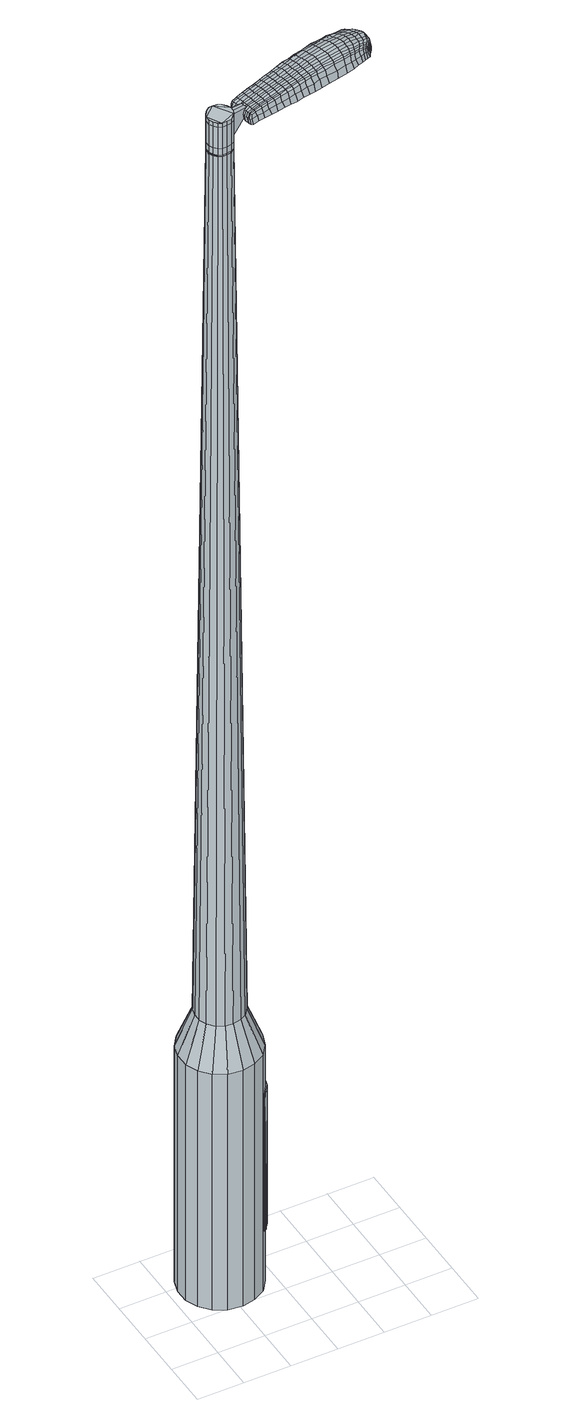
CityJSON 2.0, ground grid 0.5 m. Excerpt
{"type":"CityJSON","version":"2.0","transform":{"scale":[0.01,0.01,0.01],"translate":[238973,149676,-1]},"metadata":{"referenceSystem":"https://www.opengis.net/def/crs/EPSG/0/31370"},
"CityObjects":{
"object1":{"type":"GenericCityObject","attributes":{"cluster":757,"mean_distance_to_centroid":0.412,"new_centroid_x":238973.5,"new_centroid_y":149676.87,"mean_distance_to_camera":16.4,"H1":21.7,"H2":21.43,"Z_final":110.44,"cluster2":-1,"proj_x":238974.6,"proj_y":149682.11,"id_line":48033,"bearing_l":281.77,"distance":5.36,"orientation":"left","G_obj":11.77},"geometry":[{"type":"MultiSurface","lod":"2","boundaries":[[[0,1,2,3]],[[1,4,5,2]],[[4,6,7,5]],[[6,8,9,7]],[[8,10,11,9]],[[10,12,13,11]],[[12,14,15,13]],[[14,16,17,15]],[[16,18,19,17]],[[18,20,21,19]],[[20,22,23,21]],[[22,24,25,23]],[[24,26,27,25]],[[26,28,29,27]],[[28,30,31,29]],[[30,32,33,31]],[[32,34,35,33]],[[34,0,3,35]],[[36,37,38,39]],[[38,40,41,42]],[[41,43,42]],[[42,44,45,46]],[[45,47,46]],[[46,48,49,50]],[[49,51,50]],[[42,46,50,38]],[[50,52,39,38]],[[53,36,39]],[[2,5,7,35]],[[7,9,11,15]],[[11,13,15]],[[15,17,19,23]],[[19,21,23]],[[23,25,27,31]],[[27,29,31]],[[15,23,31,7]],[[31,33,35,7]],[[3,2,35]],[[1,0,54,55]],[[0,34,56,54]],[[34,32,57,56]],[[32,30,58,57]],[[30,28,59,58]],[[28,26,60,59]],[[26,24,61,60]],[[24,22,62,61]],[[22,20,63,62]],[[20,18,64,63]],[[18,16,65,64]],[[16,14,66,65]],[[14,12,67,66]],[[12,10,68,67]],[[10,8,69,68]],[[8,6,70,69]],[[6,4,71,70]],[[4,1,55,71]],[[55,54,72,73]],[[54,56,74,72]],[[56,57,75,74]],[[57,58,76,75]],[[58,59,77,76]],[[59,60,78,77]],[[60,61,79,78]],[[61,62,80,79]],[[62,63,81,80]],[[63,64,82,81]],[[64,65,83,82]],[[65,66,84,83]],[[66,67,85,84]],[[67,68,86,85]],[[68,69,87,86]],[[69,70,88,87]],[[70,71,89,88]],[[71,55,73,89]],[[90,91,92,93]],[[74,94,91,90]],[[95,96,94,74]],[[97,98,96,95]],[[77,99,98,97]],[[100,101,99,77]],[[79,102,101,100]],[[80,103,102,79]],[[104,105,103,80]],[[106,107,105,104]],[[108,109,107,106]],[[110,111,109,108]],[[112,113,111,110]],[[86,114,113,112]],[[115,116,114,86]],[[117,118,116,115]],[[89,119,118,117]],[[93,92,119,89]],[[120,121,122,123]],[[124,120,123,125]],[[126,124,125,127]],[[128,126,127,129]],[[130,128,129,131]],[[132,130,131,133]],[[134,132,133,135]],[[136,134,135,137]],[[138,136,137,139]],[[140,138,139,141]],[[142,140,141,143]],[[144,142,143,145]],[[146,144,145,147]],[[148,146,147,149]],[[150,148,149,151]],[[152,150,151,153]],[[73,72,90,93]],[[72,74,90]],[[75,95,74]],[[75,76,97,95]],[[76,77,97]],[[78,100,77]],[[78,79,100]],[[81,104,80]],[[81,82,106,104]],[[82,83,108,106]],[[83,84,110,108]],[[84,85,112,110]],[[85,86,112]],[[87,115,86]],[[87,88,117,115]],[[88,89,117]],[[73,93,89]],[[154,155,92,91]],[[155,119,92]],[[156,118,119]],[[156,157,116,118]],[[157,114,116]],[[158,113,114]],[[158,159,111,113]],[[159,160,109,111]],[[160,161,107,109]],[[161,162,105,107]],[[162,103,105]],[[163,101,102]],[[163,99,101]],[[164,98,99]],[[164,165,96,98]],[[165,94,96]],[[154,91,94]],[[39,52,152,166]],[[155,154,167,153]],[[53,39,166,121]],[[154,94,122,167]],[[36,53,121,120]],[[94,165,123,122]],[[37,36,120,124]],[[165,164,125,123]],[[38,37,124,126]],[[164,99,127,125]],[[40,38,126,128]],[[99,163,129,127]],[[41,40,128,130]],[[163,102,131,129]],[[43,41,130,132]],[[102,103,133,131]],[[42,43,132,134]],[[103,162,135,133]],[[44,42,134,136]],[[162,161,137,135]],[[45,44,136,138]],[[161,160,139,137]],[[47,45,138,140]],[[160,159,141,139]],[[46,47,140,142]],[[159,158,143,141]],[[48,46,142,144]],[[158,114,145,143]],[[49,48,144,146]],[[114,157,147,145]],[[51,49,146,148]],[[157,156,149,147]],[[50,51,148,150]],[[156,119,151,149]],[[52,50,150,152]],[[119,155,153,151]],[[152,153,168,169]],[[153,167,170,168]],[[167,122,171,170]],[[122,121,172,171]],[[121,166,173,172]],[[166,152,169,173]],[[174,175,176,177]],[[178,174,177,179]],[[174,178,180,181]],[[175,174,181,182]],[[183,184,185,186]],[[187,183,186,188]],[[183,187,189,190]],[[184,183,190,191]],[[192,193,194,195]],[[196,192,195,197]],[[192,196,198,199]],[[193,192,199,200]],[[201,202,203,204]],[[205,201,204,206]],[[201,205,207,208]],[[202,201,208,209]],[[210,211,212,213]],[[214,210,213,215]],[[210,214,216,217]],[[211,210,217,218]],[[219,220,221,222]],[[223,219,222,224]],[[219,223,225,226]],[[220,219,226,227]],[[228,229,230,231]],[[220,228,231,221]],[[228,220,227,232]],[[229,228,232,233]],[[234,235,236,237]],[[229,234,237,230]],[[234,229,233,238]],[[235,234,238,239]],[[240,178,179,241]],[[235,240,241,236]],[[240,235,239,242]],[[178,240,242,180]],[[243,244,245,246]],[[247,243,246,248]],[[243,247,249,250]],[[244,243,250,251]],[[252,253,254,255]],[[244,252,255,245]],[[252,244,251,256]],[[253,252,256,257]],[[258,259,260,261]],[[253,258,261,254]],[[258,253,257,262]],[[259,258,262,263]],[[264,265,266,267]],[[259,264,267,260]],[[264,259,263,268]],[[265,264,268,269]],[[270,175,182,271]],[[265,270,271,266]],[[270,265,269,272]],[[175,270,272,176]],[[273,274,275,276]],[[277,273,276,278]],[[273,277,279,280]],[[274,273,280,281]],[[282,283,284,285]],[[274,282,285,275]],[[282,274,281,286]],[[283,282,286,287]],[[288,289,290,291]],[[283,288,291,284]],[[288,283,287,292]],[[289,288,292,293]],[[294,187,188,295]],[[289,294,295,290]],[[294,289,293,296]],[[187,294,296,189]],[[297,298,299,300]],[[301,297,300,302]],[[297,301,303,304]],[[298,297,304,305]],[[306,307,308,309]],[[298,306,309,299]],[[306,298,305,310]],[[307,306,310,311]],[[312,313,314,315]],[[307,312,315,308]],[[312,307,311,316]],[[313,312,316,317]],[[318,319,320,321]],[[313,318,321,314]],[[318,313,317,322]],[[319,318,322,323]],[[324,184,191,325]],[[319,324,325,320]],[[324,319,323,326]],[[184,324,326,185]],[[327,213,212,328]],[[329,327,328,330]],[[327,329,331,332]],[[213,327,332,215]],[[333,329,330,334]],[[335,333,334,336]],[[333,335,337,338]],[[329,333,338,331]],[[339,335,336,340]],[[341,339,340,342]],[[339,341,343,344]],[[335,339,344,337]],[[345,341,342,346]],[[347,345,346,348]],[[345,347,349,350]],[[341,345,350,343]],[[351,347,348,352]],[[202,351,352,203]],[[351,202,209,353]],[[347,351,353,349]],[[354,355,200,199]],[[356,354,199,198]],[[354,356,357,358]],[[355,354,358,359]],[[360,361,359,358]],[[362,360,358,357]],[[360,362,363,364]],[[361,360,364,365]],[[366,367,365,364]],[[368,366,364,363]],[[366,368,369,370]],[[367,366,370,371]],[[372,373,371,370]],[[374,372,370,369]],[[372,374,207,205]],[[373,372,205,206]],[[375,376,377,378]],[[277,375,378,279]],[[375,277,278,379]],[[376,375,379,380]],[[381,196,197,382]],[[376,381,382,377]],[[381,376,380,383]],[[196,381,383,198]],[[384,385,386,387]],[[223,384,387,225]],[[384,223,224,388]],[[385,384,388,389]],[[390,391,392,393]],[[385,390,393,386]],[[390,385,389,394]],[[391,390,394,395]],[[396,193,200,397]],[[391,396,397,392]],[[396,391,395,398]],[[193,396,398,194]],[[399,400,401,402]],[[181,399,402,182]],[[399,181,180,403]],[[400,399,403,404]],[[405,406,407,408]],[[400,405,408,401]],[[405,400,404,409]],[[406,405,409,410]],[[411,204,203,412]],[[406,411,412,407]],[[411,406,410,413]],[[204,411,413,206]],[[414,415,416,417]],[[186,414,417,188]],[[414,186,185,418]],[[415,414,418,419]],[[420,208,207,421]],[[415,420,421,416]],[[420,415,419,422]],[[208,420,422,209]],[[423,424,425,426]],[[301,423,426,303]],[[423,301,302,427]],[[424,423,427,428]],[[429,214,215,430]],[[424,429,430,425]],[[429,424,428,431]],[[214,429,431,216]],[[432,433,434,435]],[[247,432,435,249]],[[432,247,248,436]],[[433,432,436,437]],[[438,439,440,441]],[[433,438,441,434]],[[438,433,437,442]],[[439,438,442,443]],[[444,211,218,445]],[[439,444,445,440]],[[444,439,443,446]],[[211,444,446,212]],[[447,448,437,436]],[[246,447,436,248]],[[447,246,245,449]],[[448,447,449,450]],[[451,452,443,442]],[[448,451,442,437]],[[451,448,450,453]],[[452,451,453,454]],[[455,328,212,446]],[[452,455,446,443]],[[455,452,454,456]],[[328,455,456,330]],[[457,458,459,460]],[[304,457,460,305]],[[457,304,303,426]],[[458,457,426,425]],[[461,332,331,462]],[[458,461,462,459]],[[461,458,425,430]],[[332,461,430,215]],[[463,464,450,449]],[[255,463,449,245]],[[463,255,254,465]],[[464,463,465,466]],[[467,468,454,453]],[[464,467,453,450]],[[467,464,466,469]],[[468,467,469,470]],[[471,334,330,456]],[[468,471,456,454]],[[471,468,470,472]],[[334,471,472,336]],[[473,474,475,476]],[[310,473,476,311]],[[473,310,305,460]],[[474,473,460,459]],[[477,338,337,478]],[[474,477,478,475]],[[477,474,459,462]],[[338,477,462,331]],[[479,480,466,465]],[[261,479,465,254]],[[479,261,260,481]],[[480,479,481,482]],[[483,484,470,469]],[[480,483,469,466]],[[483,480,482,485]],[[484,483,485,486]],[[487,340,336,472]],[[484,487,472,470]],[[487,484,486,488]],[[340,487,488,342]],[[489,490,491,492]],[[316,489,492,317]],[[489,316,311,476]],[[490,489,476,475]],[[493,344,343,494]],[[490,493,494,491]],[[493,490,475,478]],[[344,493,478,337]],[[495,496,482,481]],[[267,495,481,260]],[[495,267,266,497]],[[496,495,497,498]],[[499,500,486,485]],[[496,499,485,482]],[[499,496,498,501]],[[500,499,501,502]],[[503,346,342,488]],[[500,503,488,486]],[[503,500,502,504]],[[346,503,504,348]],[[505,506,507,508]],[[322,505,508,323]],[[505,322,317,492]],[[506,505,492,491]],[[509,350,349,510]],[[506,509,510,507]],[[509,506,491,494]],[[350,509,494,343]],[[511,512,498,497]],[[271,511,497,266]],[[511,271,182,402]],[[512,511,402,401]],[[513,514,502,501]],[[512,513,501,498]],[[513,512,401,408]],[[514,513,408,407]],[[515,352,348,504]],[[514,515,504,502]],[[515,514,407,412]],[[352,515,412,203]],[[516,517,419,418]],[[326,516,418,185]],[[516,326,323,508]],[[517,516,508,507]],[[518,353,209,422]],[[517,518,422,419]],[[518,517,507,510]],[[353,518,510,349]],[[519,520,380,379]],[[276,519,379,278]],[[519,276,275,521]],[[520,519,521,522]],[[523,356,198,383]],[[520,523,383,380]],[[523,520,522,524]],[[356,523,524,357]],[[525,526,527,528]],[[226,525,528,227]],[[525,226,225,387]],[[526,525,387,386]],[[529,530,531,532]],[[526,529,532,527]],[[529,526,386,393]],[[530,529,393,392]],[[533,355,359,534]],[[530,533,534,531]],[[533,530,392,397]],[[355,533,397,200]],[[535,536,522,521]],[[285,535,521,275]],[[535,285,284,537]],[[536,535,537,538]],[[539,362,357,524]],[[536,539,524,522]],[[539,536,538,540]],[[362,539,540,363]],[[541,542,543,544]],[[232,541,544,233]],[[541,232,227,528]],[[542,541,528,527]],[[545,546,547,548]],[[542,545,548,543]],[[545,542,527,532]],[[546,545,532,531]],[[549,361,365,550]],[[546,549,550,547]],[[549,546,531,534]],[[361,549,534,359]],[[551,552,538,537]],[[291,551,537,284]],[[551,291,290,553]],[[552,551,553,554]],[[555,368,363,540]],[[552,555,540,538]],[[555,552,554,556]],[[368,555,556,369]],[[557,558,559,560]],[[238,557,560,239]],[[557,238,233,544]],[[558,557,544,543]],[[561,562,563,564]],[[558,561,564,559]],[[561,558,543,548]],[[562,561,548,547]],[[565,367,371,566]],[[562,565,566,563]],[[565,562,547,550]],[[367,565,550,365]],[[567,568,554,553]],[[295,567,553,290]],[[567,295,188,417]],[[568,567,417,416]],[[569,374,369,556]],[[568,569,556,554]],[[569,568,416,421]],[[374,569,421,207]],[[570,571,404,403]],[[242,570,403,180]],[[570,242,239,560]],[[571,570,560,559]],[[572,573,410,409]],[[571,572,409,404]],[[572,571,559,564]],[[573,572,564,563]],[[574,373,206,413]],[[573,574,413,410]],[[574,573,563,566]],[[373,574,566,371]],[[575,576,577,578]],[[578,577,579,580]],[[581,579,577,582]],[[582,577,576,583]],[[584,585,586,587]],[[587,586,588,589]],[[590,588,586,591]],[[591,586,585,592]],[[593,594,595,596]],[[596,595,597,598]],[[599,597,595,600]],[[600,595,594,601]],[[602,603,604,605]],[[605,604,606,607]],[[608,606,604,609]],[[609,604,603,610]],[[611,612,613,614]],[[614,613,615,616]],[[617,615,613,618]],[[618,613,612,619]],[[620,621,622,623]],[[623,622,624,625]],[[626,624,622,627]],[[627,622,621,628]],[[629,630,631,632]],[[632,631,621,620]],[[628,621,631,633]],[[633,631,630,634]],[[635,636,637,638]],[[638,637,630,629]],[[634,630,637,639]],[[639,637,636,640]],[[580,579,641,642]],[[642,641,636,635]],[[640,636,641,643]],[[643,641,579,581]],[[644,645,646,647]],[[647,646,648,649]],[[650,648,646,651]],[[651,646,645,652]],[[653,654,655,656]],[[656,655,645,644]],[[652,645,655,657]],[[657,655,654,658]],[[659,660,661,662]],[[662,661,654,653]],[[658,654,661,663]],[[663,661,660,664]],[[665,666,667,668]],[[668,667,660,659]],[[664,660,667,669]],[[669,667,666,670]],[[583,576,671,672]],[[672,671,666,665]],[[670,666,671,673]],[[673,671,576,575]],[[674,675,676,677]],[[677,676,678,679]],[[680,678,676,681]],[[681,676,675,682]],[[683,684,685,686]],[[686,685,675,674]],[[682,675,685,687]],[[687,685,684,688]],[[689,690,691,692]],[[692,691,684,683]],[[688,684,691,693]],[[693,691,690,694]],[[589,588,695,696]],[[696,695,690,689]],[[694,690,695,697]],[[697,695,588,590]],[[698,699,700,701]],[[701,700,702,703]],[[704,702,700,705]],[[705,700,699,706]],[[707,708,709,710]],[[710,709,699,698]],[[706,699,709,711]],[[711,709,708,712]],[[713,714,715,716]],[[716,715,708,707]],[[712,708,715,717]],[[717,715,714,718]],[[719,720,721,722]],[[722,721,714,713]],[[718,714,721,723]],[[723,721,720,724]],[[592,585,725,726]],[[726,725,720,719]],[[724,720,725,727]],[[727,725,585,584]],[[611,614,728,729]],[[729,728,730,731]],[[732,730,728,733]],[[733,728,614,616]],[[731,730,734,735]],[[735,734,736,737]],[[738,736,734,739]],[[739,734,730,732]],[[737,736,740,741]],[[741,740,742,743]],[[744,742,740,745]],[[745,740,736,738]],[[743,742,746,747]],[[747,746,748,749]],[[750,748,746,751]],[[751,746,742,744]],[[749,748,752,753]],[[753,752,603,602]],[[610,603,752,754]],[[754,752,748,750]],[[601,755,756,600]],[[600,756,757,599]],[[758,757,756,759]],[[759,756,755,760]],[[760,761,762,759]],[[759,762,763,758]],[[764,763,762,765]],[[765,762,761,766]],[[766,767,768,765]],[[765,768,769,764]],[[770,769,768,771]],[[771,768,767,772]],[[772,773,774,771]],[[771,774,775,770]],[[608,775,774,606]],[[606,774,773,607]],[[776,777,778,779]],[[779,778,678,680]],[[679,678,778,780]],[[780,778,777,781]],[[598,597,782,783]],[[783,782,777,776]],[[781,777,782,784]],[[784,782,597,599]],[[785,786,787,788]],[[788,787,624,626]],[[625,624,787,789]],[[789,787,786,790]],[[791,792,793,794]],[[794,793,786,785]],[[790,786,793,795]],[[795,793,792,796]],[[601,594,797,798]],[[798,797,792,791]],[[796,792,797,799]],[[799,797,594,593]],[[800,801,802,803]],[[803,802,582,583]],[[581,582,802,804]],[[804,802,801,805]],[[806,807,808,809]],[[809,808,801,800]],[[805,801,808,810]],[[810,808,807,811]],[[602,605,812,813]],[[813,812,807,806]],[[811,807,812,814]],[[814,812,605,607]],[[815,816,817,818]],[[818,817,587,589]],[[584,587,817,819]],[[819,817,816,820]],[[608,609,821,822]],[[822,821,816,815]],[[820,816,821,823]],[[823,821,609,610]],[[824,825,702,826]],[[826,702,704]],[[703,702,827]],[[827,702,825,828]],[[616,615,829,830]],[[830,829,825,824]],[[828,825,829,831]],[[831,829,615,617]],[[832,648,833]],[[833,648,650]],[[649,648,834]],[[834,648,832,835]],[[836,837,838,839]],[[839,838,832,833]],[[835,832,838,840]],[[840,838,837,841]],[[619,612,842,843]],[[843,842,837,836]],[[841,837,842,844]],[[844,842,612,611]],[[835,845,846,834]],[[834,846,647,649]],[[644,647,846,847]],[[847,846,845,848]],[[841,849,850,840]],[[840,850,845,835]],[[848,845,850,851]],[[851,850,849,852]],[[611,729,169,844]],[[844,169,849,841]],[[852,849,169,853]],[[853,169,729,731]],[[854,855,856,857]],[[857,856,705,706]],[[704,705,856,826]],[[826,856,855,824]],[[732,733,858,859]],[[859,858,855,854]],[[824,855,858,830]],[[830,858,733,616]],[[848,860,861,847]],[[847,861,656,644]],[[653,656,861,862]],[[862,861,860,863]],[[852,864,865,851]],[[851,865,860,848]],[[863,860,865,866]],[[866,865,864,867]],[[731,735,868,853]],[[853,868,864,852]],[[867,864,868,869]],[[869,868,735,737]],[[870,871,872,873]],[[873,872,711,712]],[[706,711,872,857]],[[857,872,871,854]],[[738,739,874,875]],[[875,874,871,870]],[[854,871,874,859]],[[859,874,739,732]],[[863,876,877,862]],[[862,877,662,653]],[[659,662,877,878]],[[878,877,876,879]],[[867,880,881,866]],[[866,881,876,863]],[[879,876,881,882]],[[882,881,880,883]],[[737,741,884,869]],[[869,884,880,867]],[[883,880,884,885]],[[885,884,741,743]],[[886,887,888,889]],[[889,888,717,718]],[[712,717,888,873]],[[873,888,887,870]],[[744,745,890,891]],[[891,890,887,886]],[[870,887,890,875]],[[875,890,745,738]],[[879,892,893,878]],[[878,893,668,659]],[[665,668,893,894]],[[894,893,892,895]],[[883,896,897,882]],[[882,897,892,879]],[[895,892,897,898]],[[898,897,896,899]],[[743,747,900,885]],[[885,900,896,883]],[[899,896,900,901]],[[901,900,747,749]],[[902,903,904,905]],[[905,904,723,724]],[[718,723,904,889]],[[889,904,903,886]],[[750,751,906,907]],[[907,906,903,902]],[[886,903,906,891]],[[891,906,751,744]],[[895,908,909,894]],[[894,909,672,665]],[[583,672,909,803]],[[803,909,908,800]],[[899,910,911,898]],[[898,911,908,895]],[[800,908,911,809]],[[809,911,910,806]],[[749,753,912,901]],[[901,912,910,899]],[[806,910,912,813]],[[813,912,753,602]],[[820,913,914,819]],[[819,914,727,584]],[[724,727,914,905]],[[905,914,913,902]],[[610,754,915,823]],[[823,915,913,820]],[[902,913,915,907]],[[907,915,754,750]],[[781,916,917,780]],[[780,917,677,679]],[[674,677,917,918]],[[918,917,916,919]],[[599,757,920,784]],[[784,920,916,781]],[[919,916,920,921]],[[921,920,757,758]],[[922,923,924,925]],[[925,924,627,628]],[[626,627,924,788]],[[788,924,923,785]],[[926,927,928,929]],[[929,928,923,922]],[[785,923,928,794]],[[794,928,927,791]],[[760,755,930,931]],[[931,930,927,926]],[[791,927,930,798]],[[798,930,755,601]],[[919,932,933,918]],[[918,933,686,674]],[[683,686,933,934]],[[934,933,932,935]],[[758,763,936,921]],[[921,936,932,919]],[[935,932,936,937]],[[937,936,763,764]],[[938,939,940,941]],[[941,940,633,634]],[[628,633,940,925]],[[925,940,939,922]],[[942,943,944,945]],[[945,944,939,938]],[[922,939,944,929]],[[929,944,943,926]],[[766,761,946,947]],[[947,946,943,942]],[[926,943,946,931]],[[931,946,761,760]],[[935,948,949,934]],[[934,949,692,683]],[[689,692,949,950]],[[950,949,948,951]],[[764,769,952,937]],[[937,952,948,935]],[[951,948,952,953]],[[953,952,769,770]],[[954,955,956,957]],[[957,956,639,640]],[[634,639,956,941]],[[941,956,955,938]],[[958,959,960,961]],[[961,960,955,954]],[[938,955,960,945]],[[945,960,959,942]],[[772,767,962,963]],[[963,962,959,958]],[[942,959,962,947]],[[947,962,767,766]],[[951,964,965,950]],[[950,965,696,689]],[[589,696,965,818]],[[818,965,964,815]],[[770,775,966,953]],[[953,966,964,951]],[[815,964,966,822]],[[822,966,775,608]],[[805,967,968,804]],[[804,968,643,581]],[[640,643,968,957]],[[957,968,967,954]],[[811,969,970,810]],[[810,970,967,805]],[[954,967,970,961]],[[961,970,969,958]],[[607,773,971,814]],[[814,971,969,811]],[[958,969,971,963]],[[963,971,773,772]],[[575,578,177,176]],[[578,580,179,177]],[[590,591,190,189]],[[591,592,191,190]],[[593,596,195,194]],[[596,598,197,195]],[[617,618,217,216]],[[618,619,218,217]],[[620,623,222,221]],[[623,625,224,222]],[[629,632,231,230]],[[632,620,221,231]],[[635,638,237,236]],[[638,629,230,237]],[[580,642,241,179]],[[642,635,236,241]],[[650,651,250,249]],[[651,652,251,250]],[[652,657,256,251]],[[657,658,257,256]],[[658,663,262,257]],[[663,664,263,262]],[[664,669,268,263]],[[669,670,269,268]],[[670,673,272,269]],[[673,575,176,272]],[[680,681,280,279]],[[681,682,281,280]],[[682,687,286,281]],[[687,688,287,286]],[[688,693,292,287]],[[693,694,293,292]],[[694,697,296,293]],[[697,590,189,296]],[[698,701,300,299]],[[701,703,302,300]],[[707,710,309,308]],[[710,698,299,309]],[[713,716,315,314]],[[716,707,308,315]],[[719,722,321,320]],[[722,713,314,321]],[[592,726,325,191]],[[726,719,320,325]],[[776,779,378,377]],[[779,680,279,378]],[[598,783,382,197]],[[783,776,377,382]],[[625,789,388,224]],[[789,790,389,388]],[[790,795,394,389]],[[795,796,395,394]],[[796,799,398,395]],[[799,593,194,398]],[[703,827,427,302]],[[827,828,428,427]],[[828,831,431,428]],[[831,617,216,431]],[[833,435,434]],[[833,650,249,435]],[[836,839,441,440]],[[839,833,434,441]],[[619,843,445,218]],[[843,836,440,445]],[[972,973,974,975]],[[976,977,975,974]],[[978,979,980,981]],[[982,983,984,985]],[[973,986,987,974]],[[988,976,974,987]],[[989,978,981,990]],[[991,992,983,982]],[[986,993,994,987]],[[994,995,988,987]],[[996,989,990,997]],[[998,992,991,999]],[[993,1000,1001,994]],[[1001,1002,995,994]],[[1003,996,997,1004]],[[1005,998,999,1006]],[[1007,1008,1009,1010]],[[1011,1012,1008,1007]],[[1011,1013,1014,1012]],[[1013,1015,1016,1014]],[[1017,1018,1019,1020]],[[1021,1022,1018,1017]],[[1023,1024,1022,1021]],[[1025,1026,1024,1023]],[[1020,1009,1008,1017]],[[1017,1008,1012,1021]],[[1012,1014,1023,1021]],[[1014,1016,1025,1023]],[[981,980,977,976]],[[990,981,976,988]],[[995,997,990,988]],[[1002,1004,997,995]],[[982,985,979,978]],[[991,982,978,989]],[[999,991,989,996]],[[1006,999,996,1003]],[[983,1007,1010,984]],[[992,1011,1007,983]],[[1013,1011,992,998]],[[1015,1013,998,1005]],[[1027,1028,1029,1030]],[[1029,1031,1032,1033]],[[1029,1033,1034,1035]],[[1029,1035,1030]],[[1036,1027,1030,1037]],[[1038,1037,1030,1039]],[[1040,1039,1030]],[[1041,1029,1028,1042]],[[1043,1041,1042,1044]],[[1045,1043,1044,1046]],[[1047,1045,1046,1048]],[[1049,1047,1048,1050]],[[1050,1051,1052,1053]],[[1050,1053,1054,1055]],[[1050,1055,1056,1057]],[[1056,1058,1059,1060]],[[1056,1060,1061,1062]],[[1056,1062,1057]],[[1050,1057,1049]],[[1063,1064,1028,1027]],[[1065,1066,1031,1029]],[[1067,1068,1040,1030]],[[1064,1069,1042,1028]],[[1070,1065,1029,1041]],[[1069,1071,1044,1042]],[[1072,1070,1041,1043]],[[1071,1073,1046,1044]],[[1074,1072,1043,1045]],[[1073,1075,1048,1046]],[[1076,1074,1045,1047]],[[1075,1077,1050,1048]],[[1078,1076,1047,1049]],[[1077,1079,1051,1050]],[[1080,1081,1058,1056]],[[1082,1078,1049,1057]],[[1052,1051,1079,1083]],[[1053,1052,1083,1084]],[[1054,1053,1084,1085]],[[1055,1054,1085,1086]],[[1056,1055,1086,1080]],[[1087,1063,1027,1036]],[[1088,1087,1036,1037]],[[1089,1088,1037,1038]],[[1090,1089,1038,1039]],[[1068,1090,1039,1040]],[[1032,1031,1066,1091]],[[1059,1058,1081,1092]],[[1033,1032,1091,1093]],[[1034,1033,1093,1094]],[[1035,1034,1094,1095]],[[1030,1035,1095,1067]],[[1060,1059,1092,1096]],[[1061,1060,1096,1097]],[[1062,1061,1097,1098]],[[1057,1062,1098,1082]]]}]}
},
"vertices":[
[93,98,384],[94,83,384],[94,83,96],[93,98,96],[89,69,384],[89,69,96],[80,57,384],[80,57,96],[67,50,384],[67,50,96],[53,47,384],[53,47,96],[38,49,384],[38,49,96],[25,56,384],[25,56,96],[16,67,384],[16,67,96],[10,80,384],[10,80,96],[10,95,384],[10,95,96],[14,109,384],[14,109,96],[23,121,384],[23,121,96],[36,128,384],[36,128,96],[50,131,384],[50,131,96],[65,129,384],[65,129,96],[78,122,384],[78,122,96],[88,111,384],[88,111,96],[60,100,1524],[56,102,1524],[51,102,1524],[65,92,1524],[47,102,1524],[43,99,1524],[38,91,1524],[40,95,1524],[38,86,1524],[40,82,1524],[47,76,1524],[43,78,1524],[52,76,1524],[57,77,1524],[63,83,1524],[61,79,1524],[65,87,1524],[63,96,1524],[76,94,429],[77,85,429],[73,102,429],[67,109,429],[60,113,429],[51,114,429],[42,112,429],[35,108,429],[29,101,429],[27,93,429],[27,84,429],[30,76,429],[36,69,429],[44,65,429],[52,64,429],[61,66,429],[68,70,429],[74,77,429],[65,92,1483],[65,87,1483],[63,96,1483],[60,100,1483],[56,102,1483],[51,102,1483],[47,102,1483],[43,99,1483],[40,95,1483],[38,91,1483],[38,86,1483],[40,82,1483],[43,78,1483],[47,76,1483],[52,76,1483],[57,77,1483],[61,79,1483],[63,83,1483],[64,92,1483],[64,92,1485],[64,87,1485],[64,87,1483],[63,96,1485],[60,99,1483],[60,99,1485],[56,101,1483],[56,101,1485],[51,102,1485],[47,101,1483],[47,101,1485],[43,99,1485],[40,95,1485],[39,91,1483],[39,91,1485],[39,86,1483],[39,86,1485],[41,82,1483],[41,82,1485],[44,79,1483],[44,79,1485],[48,77,1483],[48,77,1485],[52,76,1485],[56,77,1483],[56,77,1485],[60,79,1483],[60,79,1485],[63,83,1485],[60,100,1519],[63,96,1519],[63,96,1493],[60,100,1493],[56,102,1519],[56,102,1493],[51,102,1519],[51,102,1493],[47,102,1519],[47,102,1493],[43,99,1519],[43,99,1493],[40,95,1519],[40,95,1493],[38,91,1519],[38,91,1493],[38,86,1519],[38,86,1493],[40,82,1519],[40,82,1493],[43,78,1519],[43,78,1493],[47,76,1519],[47,76,1493],[52,76,1519],[52,76,1493],[57,77,1519],[57,77,1493],[61,79,1519],[61,79,1493],[63,83,1519],[63,83,1493],[65,87,1519],[65,87,1493],[65,92,1485],[65,87,1485],[61,79,1485],[57,77,1485],[47,76,1485],[43,78,1485],[40,82,1485],[38,86,1485],[38,91,1485],[47,102,1485],[56,102,1485],[60,100,1485],[65,92,1519],[65,92,1493],[84,92,1513],[84,92,1518],[83,96,1513],[82,99,1513],[82,99,1518],[83,96,1518],[160,92,1519],[153,90,1518],[154,89,1509],[161,90,1510],[168,93,1519],[170,92,1510],[167,94,1526],[158,93,1525],[151,92,1525],[152,129,1519],[145,128,1518],[144,126,1525],[151,128,1525],[160,131,1519],[160,130,1526],[161,133,1510],[153,131,1510],[146,129,1509],[227,127,1519],[228,123,1519],[229,124,1513],[228,127,1513],[225,131,1519],[226,131,1513],[224,130,1524],[226,127,1524],[226,123,1524],[155,112,1530],[148,110,1529],[148,107,1529],[156,109,1530],[164,114,1531],[165,110,1531],[163,118,1530],[154,116,1530],[147,114,1529],[76,95,1512],[76,93,1512],[78,93,1517],[77,95,1517],[75,98,1512],[77,98,1517],[76,99,1506],[77,96,1506],[77,93,1506],[217,105,1519],[214,104,1519],[215,103,1512],[218,104,1512],[219,106,1518],[221,105,1512],[219,107,1522],[217,106,1523],[214,105,1524],[210,102,1519],[204,101,1519],[206,100,1512],[211,101,1512],[209,104,1524],[203,102,1525],[198,99,1519],[191,98,1519],[192,96,1511],[200,98,1511],[198,101,1526],[190,99,1526],[180,95,1519],[181,94,1510],[178,97,1526],[87,81,1513],[94,82,1513],[93,83,1518],[86,82,1517],[81,80,1512],[82,81,1516],[82,79,1506],[88,80,1507],[95,81,1507],[101,83,1514],[109,84,1515],[108,85,1520],[100,84,1519],[103,82,1507],[110,83,1507],[116,85,1515],[124,86,1516],[123,87,1522],[115,86,1521],[118,84,1508],[125,85,1508],[131,87,1517],[138,88,1517],[137,89,1524],[130,88,1523],[133,86,1508],[140,87,1509],[145,89,1518],[144,91,1524],[147,88,1509],[211,140,1519],[207,140,1519],[207,139,1524],[211,139,1523],[213,140,1518],[213,139,1522],[214,141,1512],[211,142,1512],[208,141,1512],[203,139,1519],[197,139,1519],[197,137,1525],[202,138,1524],[203,141,1512],[198,140,1512],[191,138,1519],[183,136,1519],[183,135,1526],[191,136,1526],[192,139,1511],[184,138,1511],[172,134,1519],[171,132,1526],[173,136,1510],[81,110,1513],[88,112,1513],[89,114,1507],[81,112,1507],[75,109,1512],[76,110,1506],[76,108,1516],[80,109,1517],[87,111,1518],[95,114,1514],[102,116,1515],[103,118,1507],[96,116,1507],[95,113,1519],[102,115,1520],[110,118,1515],[117,120,1516],[118,122,1508],[110,120,1508],[109,117,1521],[116,119,1522],[124,122,1517],[131,124,1517],[132,126,1509],[125,124,1508],[123,120,1523],[130,122,1524],[138,126,1518],[139,128,1509],[137,124,1524],[82,97,1519],[83,94,1519],[90,98,1520],[90,95,1520],[89,101,1520],[82,99,1519],[97,100,1522],[97,97,1522],[104,101,1523],[105,98,1523],[104,104,1523],[96,103,1521],[112,103,1524],[112,100,1524],[119,104,1525],[119,101,1525],[118,107,1525],[111,106,1524],[126,106,1526],[127,103,1526],[133,107,1527],[134,104,1527],[133,111,1527],[125,109,1526],[140,109,1528],[141,106,1528],[140,112,1528],[223,126,1527],[224,123,1527],[221,130,1526],[217,129,1527],[218,125,1528],[219,122,1528],[212,124,1529],[213,120,1529],[211,128,1528],[204,126,1530],[205,123,1530],[206,119,1530],[198,121,1531],[199,117,1531],[197,125,1530],[188,123,1531],[189,119,1531],[190,116,1531],[176,117,1531],[177,113,1531],[175,120,1531],[216,139,1518],[218,138,1519],[219,139,1513],[216,141,1513],[214,138,1523],[217,137,1523],[222,135,1519],[223,135,1513],[221,134,1524],[221,107,1518],[223,109,1518],[222,110,1523],[220,108,1523],[222,107,1513],[224,109,1513],[225,112,1519],[227,116,1519],[226,116,1524],[224,113,1523],[226,112,1513],[228,116,1513],[228,120,1519],[226,119,1524],[229,120,1513],[158,94,1528],[158,96,1528],[150,95,1528],[151,93,1527],[166,96,1528],[166,98,1529],[157,99,1529],[157,102,1530],[149,101,1529],[150,98,1528],[166,101,1529],[166,104,1530],[156,105,1530],[149,104,1529],[165,107,1531],[151,126,1528],[152,124,1529],[161,126,1529],[160,128,1528],[144,124,1527],[145,122,1528],[153,120,1529],[162,122,1530],[146,118,1528],[74,107,1512],[74,105,1512],[75,105,1517],[75,107,1517],[74,108,1506],[75,106,1506],[75,102,1512],[76,102,1517],[75,102,1506],[79,81,1512],[78,82,1512],[79,82,1506],[80,80,1506],[80,82,1517],[80,83,1517],[78,85,1512],[77,87,1512],[78,87,1506],[79,84,1506],[79,85,1517],[79,88,1517],[77,90,1512],[78,90,1506],[78,90,1517],[85,83,1519],[85,84,1519],[93,84,1520],[92,86,1520],[84,86,1519],[84,89,1519],[92,88,1520],[91,90,1520],[83,92,1519],[91,93,1520],[80,108,1519],[80,106,1519],[88,108,1520],[87,110,1520],[81,103,1519],[88,105,1520],[100,85,1521],[100,87,1521],[107,86,1522],[107,88,1522],[99,89,1521],[99,92,1521],[106,90,1522],[106,93,1523],[98,94,1522],[105,96,1523],[95,112,1521],[95,110,1521],[102,111,1522],[102,113,1522],[96,106,1521],[103,108,1522],[115,87,1523],[114,89,1523],[122,89,1524],[122,90,1524],[114,92,1523],[113,94,1524],[121,93,1525],[121,96,1525],[113,97,1524],[120,99,1525],[109,115,1523],[109,113,1523],[117,115,1524],[116,117,1524],[110,110,1524],[117,111,1525],[129,90,1525],[129,92,1525],[136,91,1526],[136,93,1526],[128,94,1526],[128,97,1526],[136,95,1527],[135,98,1527],[127,100,1526],[134,101,1527],[123,119,1525],[124,117,1525],[131,118,1526],[130,121,1526],[125,113,1526],[132,115,1527],[144,92,1527],[143,94,1527],[143,97,1527],[142,100,1528],[142,103,1528],[137,123,1527],[138,120,1527],[139,116,1528],[212,138,1525],[215,136,1525],[209,138,1526],[211,136,1526],[218,134,1526],[214,133,1527],[218,107,1525],[219,109,1525],[216,108,1526],[214,106,1525],[221,112,1525],[223,115,1526],[219,114,1527],[217,111,1526],[224,119,1526],[219,118,1527],[203,137,1526],[205,135,1527],[197,136,1527],[199,134,1528],[208,132,1528],[201,131,1529],[209,105,1526],[211,107,1527],[204,105,1528],[204,103,1527],[212,110,1527],[213,113,1528],[206,111,1529],[205,108,1528],[213,117,1528],[206,115,1530],[191,135,1528],[193,133,1529],[183,133,1528],[184,131,1529],[195,129,1529],[186,127,1530],[198,102,1528],[198,104,1528],[190,102,1529],[190,100,1528],[199,107,1529],[199,110,1530],[190,108,1530],[190,105,1530],[199,114,1530],[190,112,1531],[172,131,1529],[173,129,1529],[174,125,1530],[178,98,1528],[178,100,1529],[178,103,1530],[178,106,1530],[178,109,1531],[154,91,1509],[152,92,1518],[159,93,1518],[161,92,1509],[168,95,1519],[169,94,1510],[167,96,1525],[158,95,1525],[151,94,1525],[145,124,1525],[146,126,1518],[152,127,1518],[152,126,1525],[161,129,1519],[160,128,1525],[162,131,1510],[153,129,1509],[147,127,1509],[227,123,1513],[226,123,1519],[225,126,1519],[226,127,1513],[224,130,1519],[224,130,1513],[222,129,1524],[224,126,1524],[224,123,1524],[149,107,1528],[148,110,1528],[155,112,1529],[156,109,1529],[164,114,1529],[165,111,1529],[163,117,1529],[154,115,1529],[147,114,1528],[80,93,1516],[79,93,1512],[78,96,1512],[79,96,1516],[78,99,1512],[78,99,1516],[78,99,1506],[79,96,1506],[80,93,1506],[215,105,1512],[213,106,1519],[216,107,1518],[218,106,1512],[218,108,1518],[219,107,1512],[218,108,1522],[216,108,1523],[213,107,1523],[205,102,1512],[204,103,1519],[209,104,1519],[210,103,1512],[208,105,1524],[203,104,1525],[192,98,1511],[190,99,1519],[198,101,1519],[199,100,1511],[197,102,1525],[189,101,1526],[179,97,1519],[181,96,1510],[178,98,1526],[93,85,1518],[94,84,1513],[86,83,1513],[86,83,1517],[81,82,1512],[82,83,1515],[82,81,1506],[88,82,1506],[95,83,1507],[108,87,1520],[109,86,1514],[101,85,1514],[100,86,1519],[103,84,1507],[110,85,1507],[122,89,1522],[123,88,1516],[116,87,1515],[115,88,1521],[117,86,1508],[125,87,1508],[137,91,1523],[138,90,1517],[131,89,1516],[130,90,1522],[132,88,1508],[140,89,1508],[145,91,1517],[144,93,1524],[147,90,1509],[207,137,1523],[208,138,1519],[211,138,1518],[211,137,1523],[213,138,1518],[212,137,1522],[213,139,1512],[211,140,1512],[208,139,1512],[197,135,1525],[197,137,1519],[203,137,1519],[203,136,1524],[204,139,1512],[198,138,1512],[183,133,1526],[184,134,1519],[191,136,1519],[191,134,1525],[192,137,1511],[185,136,1511],[172,132,1519],[172,130,1526],[173,134,1510],[89,112,1507],[88,110,1513],[81,108,1513],[82,110,1506],[76,107,1512],[77,108,1506],[77,106,1515],[81,107,1517],[88,109,1518],[104,116,1507],[103,114,1514],[96,112,1514],[96,114,1507],[95,111,1519],[102,113,1520],[118,120,1508],[117,118,1516],[110,116,1515],[111,118,1508],[110,115,1521],[117,117,1522],[133,124,1508],[132,122,1517],[125,120,1516],[125,122,1508],[124,119,1522],[131,120,1523],[139,124,1517],[140,126,1509],[138,122,1524],[83,97,1518],[84,94,1518],[90,98,1519],[91,96,1519],[90,101,1519],[83,99,1518],[98,100,1520],[98,97,1520],[105,101,1521],[105,99,1521],[104,104,1521],[97,103,1520],[112,103,1523],[113,100,1523],[119,104,1524],[120,102,1524],[119,107,1524],[111,106,1523],[127,106,1525],[127,103,1525],[134,107,1526],[134,104,1526],[133,111,1526],[126,109,1525],[141,109,1527],[142,106,1527],[140,112,1527],[222,122,1526],[222,126,1526],[220,129,1525],[216,128,1526],[218,125,1526],[218,122,1526],[212,120,1528],[212,124,1528],[210,127,1527],[203,126,1528],[205,122,1529],[205,119,1529],[198,117,1530],[198,121,1530],[196,124,1529],[188,123,1530],[189,119,1530],[190,116,1530],[177,113,1530],[176,116,1530],[176,120,1530],[217,137,1513],[217,136,1518],[215,138,1518],[215,139,1512],[214,137,1523],[216,135,1523],[220,133,1519],[221,134,1513],[219,133,1523],[220,111,1523],[221,111,1518],[220,109,1518],[219,109,1523],[221,108,1512],[222,110,1512],[224,116,1523],[225,117,1519],[223,113,1519],[222,113,1523],[224,113,1513],[226,116,1513],[226,120,1519],[224,120,1524],[227,120,1513],[151,96,1527],[158,97,1527],[158,96,1527],[151,95,1526],[166,97,1527],[166,98,1528],[150,101,1528],[157,103,1528],[157,100,1528],[150,98,1527],[166,101,1528],[166,104,1529],[156,106,1529],[149,104,1528],[165,107,1529],[161,125,1528],[152,123,1527],[152,125,1527],[160,127,1527],[145,123,1526],[146,122,1527],[153,120,1528],[162,121,1528],[146,118,1527],[77,105,1516],[76,106,1512],[77,106,1516],[76,108,1506],[77,106,1506],[77,102,1512],[78,102,1516],[78,103,1506],[81,83,1512],[82,82,1506],[81,83,1516],[81,84,1516],[81,88,1506],[80,88,1512],[80,85,1512],[81,85,1506],[81,86,1516],[81,88,1516],[79,90,1512],[80,90,1506],[80,91,1516],[86,85,1518],[86,84,1518],[93,85,1519],[93,86,1519],[85,89,1518],[85,87,1518],[92,88,1519],[92,91,1519],[91,93,1519],[88,108,1519],[81,106,1518],[81,107,1518],[88,109,1519],[82,103,1518],[89,104,1519],[100,87,1520],[100,86,1520],[108,88,1521],[107,88,1521],[99,92,1520],[100,89,1520],[107,91,1521],[106,93,1521],[99,95,1520],[106,96,1521],[103,111,1521],[96,109,1520],[95,111,1520],[103,112,1521],[96,106,1520],[103,108,1521],[115,90,1522],[115,89,1522],[122,90,1523],[122,91,1523],[114,95,1522],[114,92,1522],[122,93,1523],[121,96,1524],[113,97,1523],[120,99,1524],[117,115,1523],[110,113,1522],[110,114,1522],[117,116,1523],[111,110,1522],[118,111,1523],[129,92,1524],[129,91,1524],[137,92,1525],[137,93,1525],[128,97,1525],[129,95,1524],[136,96,1525],[136,99,1526],[128,100,1525],[135,102,1526],[131,118,1525],[124,116,1524],[124,118,1524],[131,120,1525],[125,113,1524],[132,115,1525],[144,94,1526],[144,93,1526],[143,100,1527],[143,97,1526],[142,103,1527],[139,120,1526],[138,121,1526],[139,116,1526],[214,135,1524],[212,136,1524],[208,136,1525],[210,135,1525],[217,132,1525],[213,132,1525],[215,109,1525],[218,110,1524],[217,109,1524],[213,108,1525],[218,115,1526],[221,116,1525],[220,113,1524],[216,112,1525],[222,119,1525],[218,118,1526],[205,134,1526],[203,135,1526],[197,134,1526],[199,133,1527],[208,131,1526],[201,130,1527],[204,106,1527],[210,108,1526],[209,106,1526],[203,105,1526],[205,112,1528],[212,114,1527],[211,110,1526],[205,109,1527],[212,117,1527],[205,115,1528],[192,132,1527],[191,133,1527],[183,132,1527],[184,130,1528],[194,129,1528],[186,127,1529],[190,103,1528],[198,105,1527],[197,103,1527],[189,102,1527],[190,109,1529],[199,111,1529],[198,107,1528],[190,106,1528],[199,114,1529],[190,112,1530],[173,128,1528],[172,129,1528],[174,124,1529],[178,101,1528],[178,99,1528],[178,107,1529],[178,103,1529],[178,110,1530],[82,81,1508],[81,88,1508],[113,93,1509],[114,86,1509],[134,97,1510],[136,89,1510],[173,104,1512],[175,95,1512],[157,92,1511],[155,101,1511],[190,108,1513],[204,111,1514],[205,103,1514],[192,99,1513],[79,94,1508],[111,101,1509],[132,105,1510],[171,114,1512],[153,110,1511],[189,117,1513],[202,120,1514],[78,101,1508],[109,109,1509],[130,114,1510],[169,123,1512],[151,119,1511],[200,129,1514],[187,126,1513],[76,108,1508],[108,117,1509],[129,122,1510],[167,132,1512],[149,128,1511],[198,137,1514],[185,135,1513],[217,114,1514],[221,117,1514],[222,110,1514],[218,106,1514],[215,123,1514],[220,124,1514],[213,131,1514],[218,131,1514],[211,139,1514],[217,138,1514],[225,120,1515],[227,124,1515],[228,123,1515],[226,116,1515],[224,125,1515],[227,125,1515],[223,129,1515],[227,126,1515],[222,133,1515],[227,127,1515],[62,131,334],[66,130,334],[66,130,165],[52,132,171],[62,131,165],[59,131,165],[56,132,166],[54,132,167],[53,132,169],[59,131,334],[56,132,333],[54,132,332],[53,132,331],[52,132,328],[79,123,165],[79,123,334],[89,112,165],[89,112,334],[94,98,165],[94,98,334],[95,83,165],[95,83,334],[91,69,165],[91,69,334],[88,65,334],[86,62,334],[84,60,333],[83,58,332],[82,57,331],[82,57,328],[88,65,165],[82,57,171],[82,57,169],[83,58,167],[84,60,166],[86,62,165],[62,128,334],[66,127,334],[66,127,165],[62,128,165],[52,130,171],[52,130,328],[77,121,334],[77,121,165],[87,110,334],[87,110,165],[92,97,334],[92,97,165],[92,83,334],[92,83,165],[88,70,334],[88,70,165],[86,67,334],[79,59,328],[79,59,171],[86,67,165],[83,64,334],[82,62,333],[80,60,332],[80,59,331],[58,129,334],[55,129,333],[53,129,332],[52,130,331],[58,129,165],[80,59,169],[55,129,166],[53,129,167],[52,130,169],[80,60,167],[82,62,166],[83,64,165]
]}
